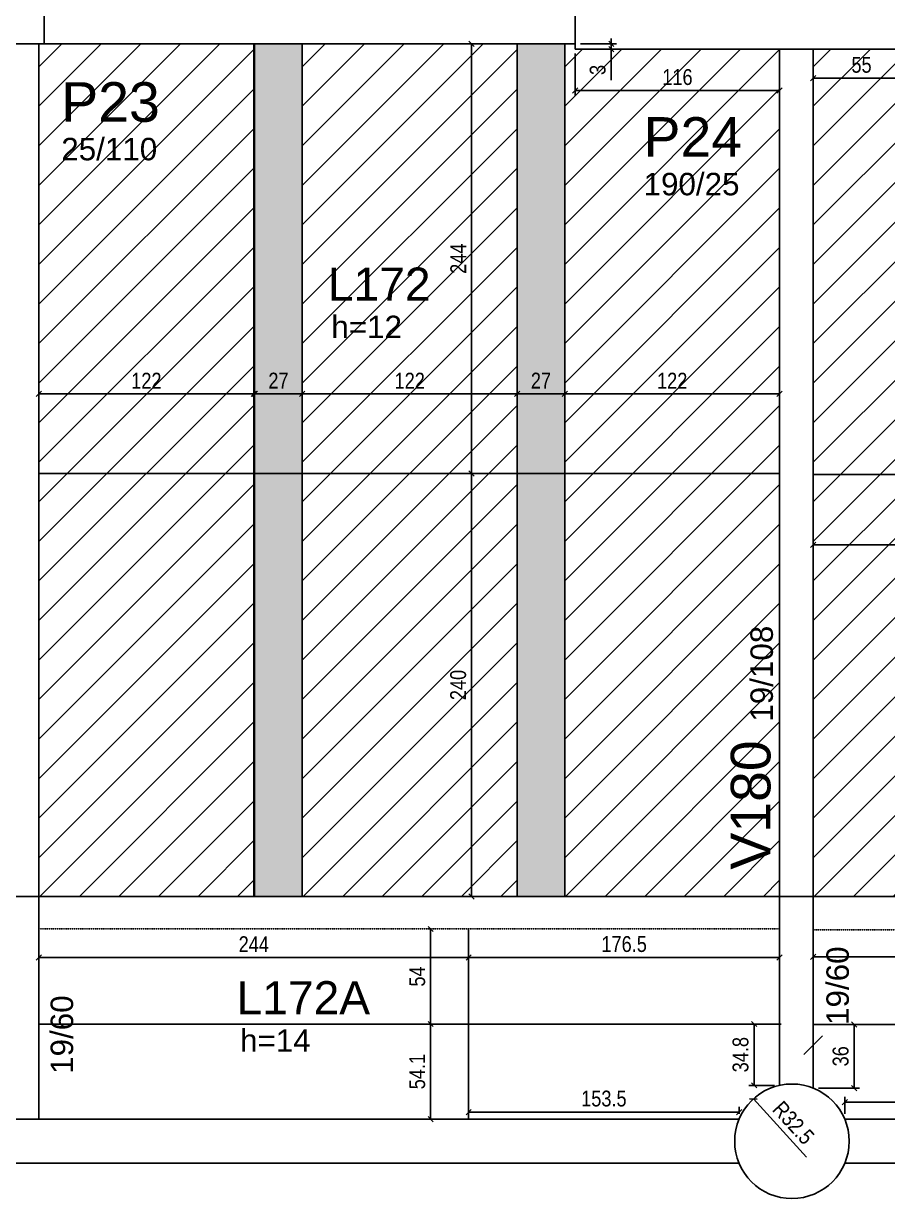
# Model space of a CAD drawing. Header units: millimetres. Extents: x 3165 to 9493, y 682 to 4304.
# Drawn here: x 7079 to 7570, y 1995 to 2662 of the extents above; entities that cross this region are included whole.
import ezdxf

# ---------------------------------------------------------------- set-up
doc = ezdxf.new("R2010")
doc.units = ezdxf.units.MM
doc.linetypes.add('HIDDEN2', pattern=[0.1875, 0.125, -0.0625])
for name, color, linetype in [('1', 3, 'Continuous'), ('210', 3, 'HIDDEN2'), ('212', 3, 'Continuous'), ('213', 3, 'Continuous'), ('216', 3, 'Continuous'), ('220', 5, 'Continuous'), ('222', 6, 'Continuous'), ('226', 4, 'Continuous'), ('233', 6, 'Continuous'), ('COTA', 2, 'Continuous'), ('Painéis', 200, 'Continuous')]:
    doc.layers.add(name, color=color, linetype=linetype)
doc.layers.add('Hachura', color=251, linetype='Continuous', lineweight=9)
doc.layers.add('REAPROVEITAMENTO', color=251, linetype='Continuous', lineweight=9)
doc.styles.add('COTA TECNICA-50', font='techl___.ttf', dxfattribs={"height": 9})
doc.styles.get("Standard").update_dxf_attribs({"font": 'arial.ttf'})
doc.dimstyles.new('COTA PAINEL-50', dxfattribs={"dimtxt": 9, "dimasz": 3, "dimexe": 3, "dimexo": 3, "dimgap": 3, "dimtad": 1, "dimdec": 1, "dimzin": 12, "dimdsep": 46, "dimtxsty": 'COTA TECNICA-50', "dimblk1": 'OBLIQUE', "dimblk2": 'OBLIQUE', "dimsah": 1, "dimcen": 0.9, "dimclrd": 4, "dimclre": 4, "dimclrt": 240, "dimadec": 1, "dimazin": 3, "dimtfac": 1, "dimtdec": 1, "dimtmove": 0, "dimatfit": 3, "dimfxl": 1, "dimtolj": 1, "dimtzin": 12, "dimarcsym": 0})

# ---------------------------------------------------------------- blocks, each defined once
blk = doc.blocks.new('_Oblique')
at = {"color": 0, "linetype": 'ByBlock', "lineweight": -2}
blk.add_line((-0.5, -0.5), (0.5, 0.5), dxfattribs=at)
blk = doc.blocks.new('*D651')
at = {"layer": 'COTA', "color": 4, "lineweight": -2, "transparency": 16777216}
for p, q in [((7649.28, 2422.81), (7649.28, 2362.81)), ((7527.28, 2365.81), (7649.28, 2365.81))]:
    blk.add_line(p, q, dxfattribs=at)
at = {"layer": 'Defpoints', "color": 0, "transparency": 16777216}
for p in [(7649.28, 2425.81), (7527.28, 2365.81), (7649.28, 2365.81)]:
    blk.add_point(p, dxfattribs=at)
at = {"layer": 'COTA', "color": 4, "lineweight": -2, "transparency": 16777216, "xscale": 3, "yscale": 3, "zscale": 3, "rotation": 180}
blk.add_blockref('_Oblique', (7527.28, 2365.81), dxfattribs=at)
at = {"layer": 'COTA', "color": 4, "lineweight": -2, "transparency": 16777216, "xscale": 3, "yscale": 3, "zscale": 3}
blk.add_blockref('_Oblique', (7649.28, 2365.81), dxfattribs=at)
at = {"layer": 'COTA', "color": 240, "transparency": 16777216, "insert": (7588.28, 2373.36), "char_height": 9, "attachment_point": 5, "style": 'COTA TECNICA-50'}
blk.add_mtext('\\A1;122', dxfattribs=at)
blk = doc.blocks.new('*D489')
at = {"layer": 'COTA', "color": 4, "lineweight": -2, "transparency": 16777216}
for p, q in [((7527.28, 2644.3), (7527.28, 2627.7)), ((7582.28, 2644.3), (7582.28, 2627.7)), ((7527.28, 2630.7), (7582.28, 2630.7))]:
    blk.add_line(p, q, dxfattribs=at)
at = {"layer": 'Defpoints', "color": 0, "transparency": 16777216}
for p in [(7527.28, 2647.3), (7582.28, 2647.3), (7582.28, 2630.7)]:
    blk.add_point(p, dxfattribs=at)
at = {"layer": 'COTA', "color": 4, "lineweight": -2, "transparency": 16777216, "xscale": 3, "yscale": 3, "zscale": 3, "rotation": 180}
blk.add_blockref('_Oblique', (7527.28, 2630.7), dxfattribs=at)
at = {"layer": 'COTA', "color": 4, "lineweight": -2, "transparency": 16777216, "xscale": 3, "yscale": 3, "zscale": 3}
blk.add_blockref('_Oblique', (7582.28, 2630.7), dxfattribs=at)
at = {"layer": 'COTA', "color": 240, "transparency": 16777216, "insert": (7554.78, 2638.3), "char_height": 9, "attachment_point": 5, "style": 'COTA TECNICA-50'}
blk.add_mtext('\\A1;55', dxfattribs=at)
blk = doc.blocks.new('*D490')
at = {"layer": 'COTA', "color": 4, "lineweight": -2, "transparency": 16777216}
blk.add_line((7508.28, 2451.51), (7386.28, 2451.51), dxfattribs=at)
at = {"layer": 'Defpoints', "color": 0, "transparency": 16777216}
for p in [(7386.28, 2451.51), (7386.28, 2451.51), (7508.28, 2451.51)]:
    blk.add_point(p, dxfattribs=at)
at = {"layer": 'COTA', "color": 4, "lineweight": -2, "transparency": 16777216, "xscale": 3, "yscale": 3, "zscale": 3, "rotation": 180}
blk.add_blockref('_Oblique', (7386.28, 2451.51), dxfattribs=at)
at = {"layer": 'COTA', "color": 4, "lineweight": -2, "transparency": 16777216, "xscale": 3, "yscale": 3, "zscale": 3}
blk.add_blockref('_Oblique', (7508.28, 2451.51), dxfattribs=at)
at = {"layer": 'COTA', "color": 240, "transparency": 16777216, "insert": (7447.28, 2459.06), "char_height": 9, "attachment_point": 5, "style": 'COTA TECNICA-50'}
blk.add_mtext('\\A1;122', dxfattribs=at)
blk = doc.blocks.new('*D491')
at = {"layer": 'COTA', "color": 4, "lineweight": -2, "transparency": 16777216}
blk.add_line((7386.28, 2451.51), (7359.28, 2451.51), dxfattribs=at)
at = {"layer": 'Defpoints', "color": 0, "transparency": 16777216}
for p in [(7359.28, 2451.51), (7359.28, 2451.51), (7386.28, 2451.51)]:
    blk.add_point(p, dxfattribs=at)
at = {"layer": 'COTA', "color": 4, "lineweight": -2, "transparency": 16777216, "xscale": 3, "yscale": 3, "zscale": 3, "rotation": 180}
blk.add_blockref('_Oblique', (7359.28, 2451.51), dxfattribs=at)
at = {"layer": 'COTA', "color": 4, "lineweight": -2, "transparency": 16777216, "xscale": 3, "yscale": 3, "zscale": 3}
blk.add_blockref('_Oblique', (7386.28, 2451.51), dxfattribs=at)
at = {"layer": 'COTA', "color": 240, "transparency": 16777216, "insert": (7372.78, 2459.08), "char_height": 9, "attachment_point": 5, "style": 'COTA TECNICA-50'}
blk.add_mtext('\\A1;27', dxfattribs=at)
blk = doc.blocks.new('*D492')
at = {"layer": 'COTA', "color": 4, "lineweight": -2, "transparency": 16777216}
blk.add_line((7359.28, 2451.51), (7237.28, 2451.51), dxfattribs=at)
at = {"layer": 'Defpoints', "color": 0, "transparency": 16777216}
for p in [(7237.28, 2451.51), (7237.28, 2451.51), (7359.28, 2451.51)]:
    blk.add_point(p, dxfattribs=at)
at = {"layer": 'COTA', "color": 4, "lineweight": -2, "transparency": 16777216, "xscale": 3, "yscale": 3, "zscale": 3, "rotation": 180}
blk.add_blockref('_Oblique', (7237.28, 2451.51), dxfattribs=at)
at = {"layer": 'COTA', "color": 4, "lineweight": -2, "transparency": 16777216, "xscale": 3, "yscale": 3, "zscale": 3}
blk.add_blockref('_Oblique', (7359.28, 2451.51), dxfattribs=at)
at = {"layer": 'COTA', "color": 240, "transparency": 16777216, "insert": (7298.28, 2459.06), "char_height": 9, "attachment_point": 5, "style": 'COTA TECNICA-50'}
blk.add_mtext('\\A1;122', dxfattribs=at)
blk = doc.blocks.new('*D493')
at = {"layer": 'COTA', "color": 4, "lineweight": -2, "transparency": 16777216}
blk.add_line((7237.28, 2451.51), (7210.28, 2451.51), dxfattribs=at)
at = {"layer": 'Defpoints', "color": 0, "transparency": 16777216}
for p in [(7210.28, 2451.51), (7210.28, 2451.51), (7237.28, 2451.51)]:
    blk.add_point(p, dxfattribs=at)
at = {"layer": 'COTA', "color": 4, "lineweight": -2, "transparency": 16777216, "xscale": 3, "yscale": 3, "zscale": 3, "rotation": 180}
blk.add_blockref('_Oblique', (7210.28, 2451.51), dxfattribs=at)
at = {"layer": 'COTA', "color": 4, "lineweight": -2, "transparency": 16777216, "xscale": 3, "yscale": 3, "zscale": 3}
blk.add_blockref('_Oblique', (7237.28, 2451.51), dxfattribs=at)
at = {"layer": 'COTA', "color": 240, "transparency": 16777216, "insert": (7223.78, 2459.08), "char_height": 9, "attachment_point": 5, "style": 'COTA TECNICA-50'}
blk.add_mtext('\\A1;27', dxfattribs=at)
blk = doc.blocks.new('*D494')
at = {"layer": 'COTA', "color": 4, "lineweight": -2, "transparency": 16777216}
blk.add_line((7209.78, 2451.51), (7087.78, 2451.51), dxfattribs=at)
at = {"layer": 'Defpoints', "color": 0, "transparency": 16777216}
for p in [(7087.78, 2451.51), (7087.78, 2451.51), (7209.78, 2451.51)]:
    blk.add_point(p, dxfattribs=at)
at = {"layer": 'COTA', "color": 4, "lineweight": -2, "transparency": 16777216, "xscale": 3, "yscale": 3, "zscale": 3, "rotation": 180}
blk.add_blockref('_Oblique', (7087.78, 2451.51), dxfattribs=at)
at = {"layer": 'COTA', "color": 4, "lineweight": -2, "transparency": 16777216, "xscale": 3, "yscale": 3, "zscale": 3}
blk.add_blockref('_Oblique', (7209.78, 2451.51), dxfattribs=at)
at = {"layer": 'COTA', "color": 240, "transparency": 16777216, "insert": (7148.78, 2459.06), "char_height": 9, "attachment_point": 5, "style": 'COTA TECNICA-50'}
blk.add_mtext('\\A1;122', dxfattribs=at)
blk = doc.blocks.new('*D495')
at = {"layer": 'COTA', "color": 4, "lineweight": -2, "transparency": 16777216}
for p, q in [((7395.28, 2650.3), (7415.73, 2650.3)), ((7412.73, 2650.3), (7412.73, 2653.3)), ((7412.73, 2650.3), (7412.73, 2647.3)), ((7395.28, 2647.3), (7415.73, 2647.3)), ((7412.73, 2647.3), (7412.73, 2629.6))]:
    blk.add_line(p, q, dxfattribs=at)
at = {"layer": 'Defpoints', "color": 0, "transparency": 16777216}
for p in [(7392.28, 2650.3), (7392.28, 2647.3), (7412.73, 2647.3)]:
    blk.add_point(p, dxfattribs=at)
at = {"layer": 'COTA', "color": 4, "lineweight": -2, "transparency": 16777216, "xscale": 3, "yscale": 3, "zscale": 3}
for p, rotation in [((7412.73, 2650.3), 270), ((7412.73, 2647.3), 90)]:
    blk.add_blockref('_Oblique', p, dxfattribs=dict(at, rotation=rotation))
at = {"layer": 'COTA', "color": 240, "transparency": 16777216, "insert": (7405.03, 2635.45), "char_height": 9, "attachment_point": 5, "rotation": 90, "style": 'COTA TECNICA-50'}
blk.add_mtext('\\A1;3', dxfattribs=at)
blk = doc.blocks.new('*D496')
at = {"layer": 'COTA', "color": 4, "lineweight": -2, "transparency": 16777216}
for p, q in [((7392.28, 2644.8), (7392.28, 2620.75)), ((7508.28, 2644.8), (7508.28, 2620.75)), ((7392.28, 2623.75), (7508.28, 2623.75))]:
    blk.add_line(p, q, dxfattribs=at)
at = {"layer": 'Defpoints', "color": 0, "transparency": 16777216}
for p in [(7392.28, 2647.8), (7508.28, 2647.8), (7508.28, 2623.75)]:
    blk.add_point(p, dxfattribs=at)
at = {"layer": 'COTA', "color": 4, "lineweight": -2, "transparency": 16777216, "xscale": 3, "yscale": 3, "zscale": 3, "rotation": 180}
blk.add_blockref('_Oblique', (7392.28, 2623.75), dxfattribs=at)
at = {"layer": 'COTA', "color": 4, "lineweight": -2, "transparency": 16777216, "xscale": 3, "yscale": 3, "zscale": 3}
blk.add_blockref('_Oblique', (7508.28, 2623.75), dxfattribs=at)
at = {"layer": 'COTA', "color": 240, "transparency": 16777216, "insert": (7450.28, 2631.34), "char_height": 9, "attachment_point": 5, "style": 'COTA TECNICA-50'}
blk.add_mtext('\\A1;116', dxfattribs=at)
blk = doc.blocks.new('*D497')
at = {"layer": 'COTA', "color": 4, "lineweight": -2, "transparency": 16777216}
for p, q in [((7330.42, 2650.3), (7330.42, 2650.3)), ((7333.42, 2650.3), (7333.42, 2406.3)), ((7330.42, 2406.3), (7330.42, 2406.3))]:
    blk.add_line(p, q, dxfattribs=at)
at = {"layer": 'Defpoints', "color": 0, "transparency": 16777216}
for p in [(7333.42, 2650.3), (7333.42, 2406.3), (7333.42, 2406.3)]:
    blk.add_point(p, dxfattribs=at)
at = {"layer": 'COTA', "color": 4, "lineweight": -2, "transparency": 16777216, "xscale": 3, "yscale": 3, "zscale": 3}
for p, rotation in [((7333.42, 2650.3), 90), ((7333.42, 2406.3), 270)]:
    blk.add_blockref('_Oblique', p, dxfattribs=dict(at, rotation=rotation))
at = {"layer": 'COTA', "color": 240, "transparency": 16777216, "insert": (7325.85, 2528.3), "char_height": 9, "attachment_point": 5, "rotation": 90, "style": 'COTA TECNICA-50'}
blk.add_mtext('\\A1;244', dxfattribs=at)
blk = doc.blocks.new('*D498')
at = {"layer": 'COTA', "color": 4, "lineweight": -2, "transparency": 16777216}
for p, q in [((7333.42, 2406.3), (7333.42, 2166.3)), ((7330.42, 2166.3), (7330.42, 2166.3))]:
    blk.add_line(p, q, dxfattribs=at)
at = {"layer": 'Defpoints', "color": 0, "transparency": 16777216}
for p in [(7333.42, 2406.3), (7333.42, 2166.3), (7333.42, 2166.3)]:
    blk.add_point(p, dxfattribs=at)
at = {"layer": 'COTA', "color": 4, "lineweight": -2, "transparency": 16777216, "xscale": 3, "yscale": 3, "zscale": 3}
for p, rotation in [((7333.42, 2406.3), 90), ((7333.42, 2166.3), 270)]:
    blk.add_blockref('_Oblique', p, dxfattribs=dict(at, rotation=rotation))
at = {"layer": 'COTA', "color": 240, "transparency": 16777216, "insert": (7325.82, 2286.3), "char_height": 9, "attachment_point": 5, "rotation": 90, "style": 'COTA TECNICA-50'}
blk.add_mtext('\\A1;240', dxfattribs=at)
blk = doc.blocks.new('*D699')
at = {"layer": 'COTA', "color": 4, "lineweight": -2, "transparency": 16777216}
blk.add_line((7771.28, 2131.95), (7527.28, 2131.95), dxfattribs=at)
at = {"layer": 'Defpoints', "color": 0, "transparency": 16777216}
for p in [(7527.28, 2131.95), (7527.28, 2131.95), (7771.28, 2131.95)]:
    blk.add_point(p, dxfattribs=at)
at = {"layer": 'COTA', "color": 4, "lineweight": -2, "transparency": 16777216, "xscale": 3, "yscale": 3, "zscale": 3, "rotation": 180}
blk.add_blockref('_Oblique', (7527.28, 2131.95), dxfattribs=at)
at = {"layer": 'COTA', "color": 4, "lineweight": -2, "transparency": 16777216, "xscale": 3, "yscale": 3, "zscale": 3}
blk.add_blockref('_Oblique', (7771.28, 2131.95), dxfattribs=at)
at = {"layer": 'COTA', "color": 240, "transparency": 16777216, "insert": (7649.28, 2139.52), "char_height": 9, "attachment_point": 5, "style": 'COTA TECNICA-50'}
blk.add_mtext('\\A1;244', dxfattribs=at)
blk = doc.blocks.new('*D700')
at = {"layer": 'COTA', "color": 4, "lineweight": -2, "transparency": 16777216}
for p, q in [((7530.28, 2093.55), (7553.65, 2093.55)), ((7550.65, 2093.55), (7550.65, 2057.51)), ((7530.28, 2057.51), (7553.65, 2057.51))]:
    blk.add_line(p, q, dxfattribs=at)
at = {"layer": 'Defpoints', "color": 0, "transparency": 16777216}
for p in [(7527.28, 2093.55), (7527.28, 2057.51), (7550.65, 2057.51)]:
    blk.add_point(p, dxfattribs=at)
at = {"layer": 'COTA', "color": 4, "lineweight": -2, "transparency": 16777216, "xscale": 3, "yscale": 3, "zscale": 3}
for p, rotation in [((7550.65, 2093.55), 90), ((7550.65, 2057.51), 270)]:
    blk.add_blockref('_Oblique', p, dxfattribs=dict(at, rotation=rotation))
at = {"layer": 'COTA', "color": 240, "transparency": 16777216, "insert": (7542.95, 2075.53), "char_height": 9, "attachment_point": 5, "rotation": 90, "style": 'COTA TECNICA-50'}
blk.add_mtext('\\A1;36', dxfattribs=at)
blk = doc.blocks.new('*D701')
at = {"layer": 'COTA', "color": 4, "lineweight": -2, "transparency": 16777216}
for p, q in [((7545.28, 2042.8), (7545.28, 2052.51)), ((7545.28, 2049.51), (7771.28, 2049.51)), ((7771.28, 2042.8), (7771.28, 2052.51))]:
    blk.add_line(p, q, dxfattribs=at)
at = {"layer": 'Defpoints', "color": 0, "transparency": 16777216}
for p in [(7771.28, 2049.51), (7545.28, 2039.8), (7771.28, 2039.8)]:
    blk.add_point(p, dxfattribs=at)
at = {"layer": 'COTA', "color": 4, "lineweight": -2, "transparency": 16777216, "xscale": 3, "yscale": 3, "zscale": 3, "rotation": 180}
blk.add_blockref('_Oblique', (7545.28, 2049.51), dxfattribs=at)
at = {"layer": 'COTA', "color": 4, "lineweight": -2, "transparency": 16777216, "xscale": 3, "yscale": 3, "zscale": 3}
blk.add_blockref('_Oblique', (7771.28, 2049.51), dxfattribs=at)
at = {"layer": 'COTA', "color": 240, "transparency": 16777216, "insert": (7658.28, 2057.11), "char_height": 9, "attachment_point": 5, "style": 'COTA TECNICA-50'}
blk.add_mtext('\\A1;226', dxfattribs=at)
blk = doc.blocks.new('*D702')
at = {"layer": 'COTA', "color": 4, "lineweight": -2, "transparency": 16777216}
for p, q in [((7505.28, 2093.85), (7490.84, 2093.85)), ((7493.84, 2093.85), (7493.84, 2059.04)), ((7505.28, 2059.04), (7490.84, 2059.04))]:
    blk.add_line(p, q, dxfattribs=at)
at = {"layer": 'Defpoints', "color": 0, "transparency": 16777216}
for p in [(7508.28, 2093.85), (7493.84, 2059.04), (7508.28, 2059.04)]:
    blk.add_point(p, dxfattribs=at)
at = {"layer": 'COTA', "color": 4, "lineweight": -2, "transparency": 16777216, "xscale": 3, "yscale": 3, "zscale": 3}
for p, rotation in [((7493.84, 2093.85), 90), ((7493.84, 2059.04), 270)]:
    blk.add_blockref('_Oblique', p, dxfattribs=dict(at, rotation=rotation))
at = {"layer": 'COTA', "color": 240, "transparency": 16777216, "insert": (7486.12, 2076.45), "char_height": 9, "attachment_point": 5, "rotation": 90, "style": 'COTA TECNICA-50'}
blk.add_mtext('\\A1;34.8', dxfattribs=at)
blk = doc.blocks.new('*D703')
at = {"layer": 'COTA', "color": 4, "lineweight": -2, "transparency": 16777216}
for p, q in [((7331.74, 2042.8), (7331.74, 2046.8)), ((7485.28, 2043.8), (7331.74, 2043.8)), ((7485.28, 2042.8), (7485.28, 2046.8))]:
    blk.add_line(p, q, dxfattribs=at)
at = {"layer": 'Defpoints', "color": 0, "transparency": 16777216}
for p in [(7331.74, 2043.8), (7331.74, 2039.8), (7485.28, 2039.8)]:
    blk.add_point(p, dxfattribs=at)
at = {"layer": 'COTA', "color": 4, "lineweight": -2, "transparency": 16777216, "xscale": 3, "yscale": 3, "zscale": 3, "rotation": 180}
blk.add_blockref('_Oblique', (7331.74, 2043.8), dxfattribs=at)
at = {"layer": 'COTA', "color": 4, "lineweight": -2, "transparency": 16777216, "xscale": 3, "yscale": 3, "zscale": 3}
blk.add_blockref('_Oblique', (7485.28, 2043.8), dxfattribs=at)
at = {"layer": 'COTA', "color": 240, "transparency": 16777216, "insert": (7408.51, 2051.49), "char_height": 9, "attachment_point": 5, "style": 'COTA TECNICA-50'}
blk.add_mtext('\\A1;153.5', dxfattribs=at)
blk = doc.blocks.new('*D704')
at = {"layer": 'COTA', "color": 4, "lineweight": -2, "transparency": 16777216}
blk.add_line((7310.17, 2039.8), (7310.17, 2093.85), dxfattribs=at)
at = {"layer": 'Defpoints', "color": 0, "transparency": 16777216}
for p in [(7310.17, 2093.85), (7310.17, 2093.85), (7310.17, 2039.8)]:
    blk.add_point(p, dxfattribs=at)
at = {"layer": 'COTA', "color": 4, "lineweight": -2, "transparency": 16777216, "xscale": 3, "yscale": 3, "zscale": 3}
for p, rotation in [((7310.17, 2093.85), 90), ((7310.17, 2039.8), 270)]:
    blk.add_blockref('_Oblique', p, dxfattribs=dict(at, rotation=rotation))
at = {"layer": 'COTA', "color": 240, "transparency": 16777216, "insert": (7302.57, 2066.83), "char_height": 9, "attachment_point": 5, "rotation": 90, "style": 'COTA TECNICA-50'}
blk.add_mtext('\\A1;54.1', dxfattribs=at)
blk = doc.blocks.new('*D705')
at = {"layer": 'COTA', "color": 4, "lineweight": -2, "transparency": 16777216}
blk.add_line((7310.17, 2093.85), (7310.17, 2147.8), dxfattribs=at)
at = {"layer": 'Defpoints', "color": 0, "transparency": 16777216}
for p in [(7310.17, 2147.8), (7310.17, 2147.8), (7310.17, 2093.85)]:
    blk.add_point(p, dxfattribs=at)
at = {"layer": 'COTA', "color": 4, "lineweight": -2, "transparency": 16777216, "xscale": 3, "yscale": 3, "zscale": 3}
for p, rotation in [((7310.17, 2147.8), 90), ((7310.17, 2093.85), 270)]:
    blk.add_blockref('_Oblique', p, dxfattribs=dict(at, rotation=rotation))
at = {"layer": 'COTA', "color": 240, "transparency": 16777216, "insert": (7302.57, 2120.83), "char_height": 9, "attachment_point": 5, "rotation": 90, "style": 'COTA TECNICA-50'}
blk.add_mtext('\\A1;54', dxfattribs=at)
blk = doc.blocks.new('*D706')
at = {"layer": 'COTA', "color": 4, "lineweight": -2, "transparency": 16777216}
blk.add_line((7508.28, 2131.59), (7331.74, 2131.59), dxfattribs=at)
at = {"layer": 'Defpoints', "color": 0, "transparency": 16777216}
for p in [(7331.74, 2131.59), (7331.74, 2131.59), (7508.28, 2131.59)]:
    blk.add_point(p, dxfattribs=at)
at = {"layer": 'COTA', "color": 4, "lineweight": -2, "transparency": 16777216, "xscale": 3, "yscale": 3, "zscale": 3, "rotation": 180}
blk.add_blockref('_Oblique', (7331.74, 2131.59), dxfattribs=at)
at = {"layer": 'COTA', "color": 4, "lineweight": -2, "transparency": 16777216, "xscale": 3, "yscale": 3, "zscale": 3}
blk.add_blockref('_Oblique', (7508.28, 2131.59), dxfattribs=at)
at = {"layer": 'COTA', "color": 240, "transparency": 16777216, "insert": (7420.01, 2139.19), "char_height": 9, "attachment_point": 5, "style": 'COTA TECNICA-50'}
blk.add_mtext('\\A1;176.5', dxfattribs=at)
blk = doc.blocks.new('*D707')
at = {"layer": 'COTA', "color": 4, "lineweight": -2, "transparency": 16777216}
blk.add_line((7331.74, 2131.59), (7087.78, 2131.59), dxfattribs=at)
at = {"layer": 'Defpoints', "color": 0, "transparency": 16777216}
for p in [(7087.78, 2131.59), (7087.78, 2131.59), (7331.74, 2131.59)]:
    blk.add_point(p, dxfattribs=at)
at = {"layer": 'COTA', "color": 4, "lineweight": -2, "transparency": 16777216, "xscale": 3, "yscale": 3, "zscale": 3, "rotation": 180}
blk.add_blockref('_Oblique', (7087.78, 2131.59), dxfattribs=at)
at = {"layer": 'COTA', "color": 4, "lineweight": -2, "transparency": 16777216, "xscale": 3, "yscale": 3, "zscale": 3}
blk.add_blockref('_Oblique', (7331.74, 2131.59), dxfattribs=at)
at = {"layer": 'COTA', "color": 240, "transparency": 16777216, "insert": (7209.76, 2139.16), "char_height": 9, "attachment_point": 5, "style": 'COTA TECNICA-50'}
blk.add_mtext('\\A1;244', dxfattribs=at)
blk = doc.blocks.new('*D757')
at = {"layer": 'COTA', "color": 4, "lineweight": -2, "transparency": 16777216}
blk.add_line((7523.48, 2018.31), (7493.37, 2051.31), dxfattribs=at)
at = {"layer": 'Defpoints', "color": 0, "transparency": 16777216}
for p in [(7493.37, 2051.31), (7515.28, 2027.3)]:
    blk.add_point(p, dxfattribs=at)
at = {"layer": 'COTA', "color": 4, "lineweight": -2, "transparency": 16777216, "xscale": 3, "yscale": 3, "zscale": 3, "rotation": 132.3866530548613}
blk.add_blockref('_Oblique', (7493.37, 2051.31), dxfattribs=at)
at = {"layer": 'COTA', "color": 240, "transparency": 16777216, "insert": (7516.13, 2037.78), "char_height": 9, "attachment_point": 5, "rotation": 312.38665, "style": 'COTA TECNICA-50'}
blk.add_mtext('\\A1;R32.5', dxfattribs=at)

msp = doc.modelspace()

# ---------------------------------------------------------------- hatches: boundary and pattern name
at = {"layer": 'Hachura', "linetype": 'ByBlock'}
h = msp.add_hatch(color=256, dxfattribs=at)
h.dxf.hatch_style = 1
h.paths.add_polyline_path([(7210.28, 2166.3), (7237.28, 2166.3), (7237.28, 2650.3), (7210.28, 2650.3)])
h = msp.add_hatch(color=256, dxfattribs=at)
h.dxf.hatch_style = 1
h.paths.add_polyline_path([(7359.34, 2166.3), (7386.34, 2166.3), (7386.34, 2650.38), (7359.34, 2650.38)])
at = {"layer": 'REAPROVEITAMENTO', "linetype": 'ByBlock'}
h = msp.add_hatch(dxfattribs=at)
h.set_pattern_fill('ANSI31', color=256, scale=5, style=2)
h.set_pattern_definition([(45, (671.867, 82.83), (-11.22532, 11.22532), [])])
h.paths.add_polyline_path([(7209.78, 2649.8), (7087.78, 2649.8), (7087.78, 2166.3), (7209.78, 2166.3)])
h = msp.add_hatch(dxfattribs=at)
h.set_pattern_fill('ANSI31', color=256, scale=5, style=2)
h.set_pattern_definition([(45, (821.367, 82.83), (-11.22532, 11.22532), [])])
h.paths.add_polyline_path([(7359.28, 2649.8), (7237.28, 2649.8), (7237.28, 2166.3), (7359.28, 2166.3)])
h = msp.add_hatch(dxfattribs=at)
h.set_pattern_fill('ANSI31', color=256, scale=5, style=2)
h.set_pattern_definition([(45, (970.367, 82.83), (-11.22532, 11.22532), [])])
h.paths.add_polyline_path([(7508.28, 2647.3), (7392.28, 2647.3), (7392.28, 2649.8), (7386.28, 2649.8), (7386.28, 2166.3), (7508.28, 2166.3)])
h = msp.add_hatch(dxfattribs=at)
h.set_pattern_fill('ANSI31', color=256, scale=5, style=2)
h.set_pattern_definition([(45, (1111.367, 82.83), (-11.22532, 11.22532), [])])
h.paths.add_polyline_path([(7582.28, 2650.3), (7582.28, 2647.3), (7527.28, 2647.3), (7527.28, 2166.3), (7649.28, 2166.3), (7649.28, 2650.3)])

# ---------------------------------------------------------------- linework, layer by layer
at = {"layer": '1'}
for p, q in [((7087.78, 2650.3), (7087.78, 2039.8)), ((7090.78, 2650.3), (7392.28, 2650.3)), ((7508.28, 2059.04), (7508.28, 2647.3)), ((7527.28, 2057.51), (7527.28, 2647.3)), ((6235.28, 2166.3), (8093.28, 2166.3)), ((6690.28, 2039.8), (7485.35, 2039.8)), ((7545.28, 2039.8), (8099.28, 2039.8)), ((6690.28, 2014.8), (7485.35, 2014.8)), ((7545.28, 2014.8), (8118.28, 2014.8))]:
    msp.add_line(p, q, dxfattribs=at)
at = {"layer": '210'}
for p, q in [((7087.78, 2147.8), (7508.28, 2147.8)), ((7527.28, 2147.3), (8093.28, 2147.3))]:
    msp.add_line(p, q, dxfattribs=at)
at = {"layer": '216'}
msp.add_line((7521.97, 2076.54), (7532.58, 2087.15), dxfattribs=at)
at = {"layer": '222'}
for points in [[(7065.78, 2650.3), (7090.78, 2650.3), (7090.78, 2760.3), (7065.78, 2760.3), (7065.78, 2650.3)], [(7582.28, 2647.3), (7582.28, 2672.3), (7392.28, 2672.3), (7392.28, 2647.3), (7582.28, 2647.3)]]:
    msp.add_lwpolyline(points, dxfattribs=at)
msp.add_circle((7515.28, 2027.3), 32.5, dxfattribs=at)
at = {"layer": 'Painéis'}
for p, q in [((7209.78, 2166.3), (7209.78, 2650.3)), ((7210.18, 2166.01), (7210.18, 2650.01)), ((7237.28, 2166.3), (7237.28, 2650.3)), ((7359.28, 2166.3), (7359.28, 2650.3)), ((7386.28, 2166.3), (7386.28, 2650.3)), ((7088.28, 2406.3), (7508.28, 2406.3)), ((8098.78, 2405.8), (7527.28, 2405.8)), ((7331.74, 2147.8), (7331.74, 2039.8)), ((7509.2, 2093.85), (7087.78, 2093.85)), ((8093.28, 2093.55), (7527.28, 2093.55))]:
    msp.add_line(p, q, dxfattribs=at)

# ---------------------------------------------------------------- texts
at = {"layer": '212'}
for s, p in [('19/108', (7504.47, 2265.46)), ('19/60', (7547.57, 2093.32)), ('19/60', (7107.19, 2065.55))]:
    msp.add_text(s, height=12.75, rotation=90, dxfattribs=at).set_placement(p)
at = {"layer": '213'}
for s, p in [('25/110', (7100.47, 2584.14)), ('190/25', (7431.04, 2564.27))]:
    msp.add_text(s, height=12.75, dxfattribs=at).set_placement(p)
at = {"layer": '216'}
for s, p in [('h=12', (7253.77, 2483.2)), ('h=14', (7201.96, 2078.1))]:
    msp.add_text(s, height=12.75, dxfattribs=at).set_placement(p)
at = {"layer": '220'}
for s, p in [('P23', (7100.47, 2606)), ('P24', (7431.04, 2586.14))]:
    msp.add_text(s, height=22.5, dxfattribs=at).set_placement(p)
at = {"layer": '226'}
for s, p in [('L172', (7251.84, 2504.53)), ('L172A', (7200.03, 2099.42))]:
    msp.add_text(s, height=18.75, dxfattribs=at).set_placement(p)
at = {"layer": '233'}
msp.add_text('V180', height=22.5, rotation=90, dxfattribs=at).set_placement((7503.07, 2181.48))

# ---------------------------------------------------------------- dimensions: what is measured, and where the dimension line sits
at = {"layer": 'COTA'}
for base, p1, p2, picture, middle in [((7333.42, 2406.3), (7333.42, 2650.3), (7333.42, 2406.3), '*D497', (7325.85, 2528.3)), ((7412.73, 2647.3), (7392.28, 2650.3), (7392.28, 2647.3), '*D495', (7405.03, 2635.45)), ((7333.42, 2166.3), (7333.42, 2406.3), (7333.42, 2166.3), '*D498', (7325.82, 2286.3)), ((7310.17333, 2147.80372), (7310.17333, 2093.85371), (7310.17333, 2147.80372), '*D705', (7302.57465, 2120.82872)), ((7310.17333, 2093.85371), (7310.17333, 2039.80369), (7310.17333, 2093.85371), '*D704', (7302.57465, 2066.8287)), ((7493.84, 2059.04), (7508.28, 2093.85), (7508.28, 2059.04), '*D702', (7486.12, 2076.45)), ((7550.65, 2057.51), (7527.28, 2093.55), (7527.28, 2057.51), '*D700', (7542.95, 2075.53))]:
    dim = msp.add_linear_dim(base=base, p1=p1, p2=p2, angle=90, dimstyle='COTA PAINEL-50', dxfattribs=at)
    dim.commit()
    dim.dimension.update_dxf_attribs({"geometry": picture, "text_midpoint": middle})
for base, p1, p2, picture, middle in [((7508.28, 2623.75), (7392.28, 2647.8), (7508.28, 2647.8), '*D496', (7450.28, 2631.34)), ((7582.28, 2630.7), (7527.28, 2647.3), (7582.28, 2647.3), '*D489', (7554.78, 2638.3)), ((7087.78, 2451.51), (7209.78, 2451.51), (7087.78, 2451.51), '*D494', (7148.78, 2459.06)), ((7210.28, 2451.51), (7237.28, 2451.51), (7210.28, 2451.51), '*D493', (7223.78, 2459.08)), ((7237.28, 2451.51), (7359.28, 2451.51), (7237.28, 2451.51), '*D492', (7298.28, 2459.06)), ((7359.28, 2451.51), (7386.28, 2451.51), (7359.28, 2451.51), '*D491', (7372.78, 2459.08)), ((7386.28, 2451.51), (7508.28, 2451.51), (7386.28, 2451.51), '*D490', (7447.28, 2459.06)), ((7649.28, 2365.81), (7527.28, 2365.81), (7649.28, 2425.81), '*D651', (7588.28, 2373.36)), ((7087.78, 2131.59), (7331.74, 2131.59), (7087.78, 2131.59), '*D707', (7209.76, 2139.16)), ((7331.74, 2131.59), (7508.28, 2131.59), (7331.74, 2131.59), '*D706', (7420.01, 2139.19)), ((7527.28, 2131.95), (7771.28, 2131.95), (7527.28, 2131.95), '*D699', (7649.28, 2139.52)), ((7771.28, 2049.51), (7545.28, 2039.8), (7771.28, 2039.8), '*D701', (7658.28, 2057.11)), ((7331.74, 2043.8), (7485.28, 2039.8), (7331.74, 2039.8), '*D703', (7408.51, 2051.49))]:
    dim = msp.add_linear_dim(base=base, p1=p1, p2=p2, dimstyle='COTA PAINEL-50', dxfattribs=at)
    dim.commit()
    dim.dimension.update_dxf_attribs({"geometry": picture, "text_midpoint": middle})
dim = msp.add_radius_dim(center=(7515.28, 2027.3), mpoint=(7493.37, 2051.31), dimstyle='COTA PAINEL-50', dxfattribs=at)
dim.commit()
dim.dimension.update_dxf_attribs({"geometry": '*D757', "text_midpoint": (7510.45, 2032.6), "dimtype": 164})

doc.saveas('drawing.dxf')
